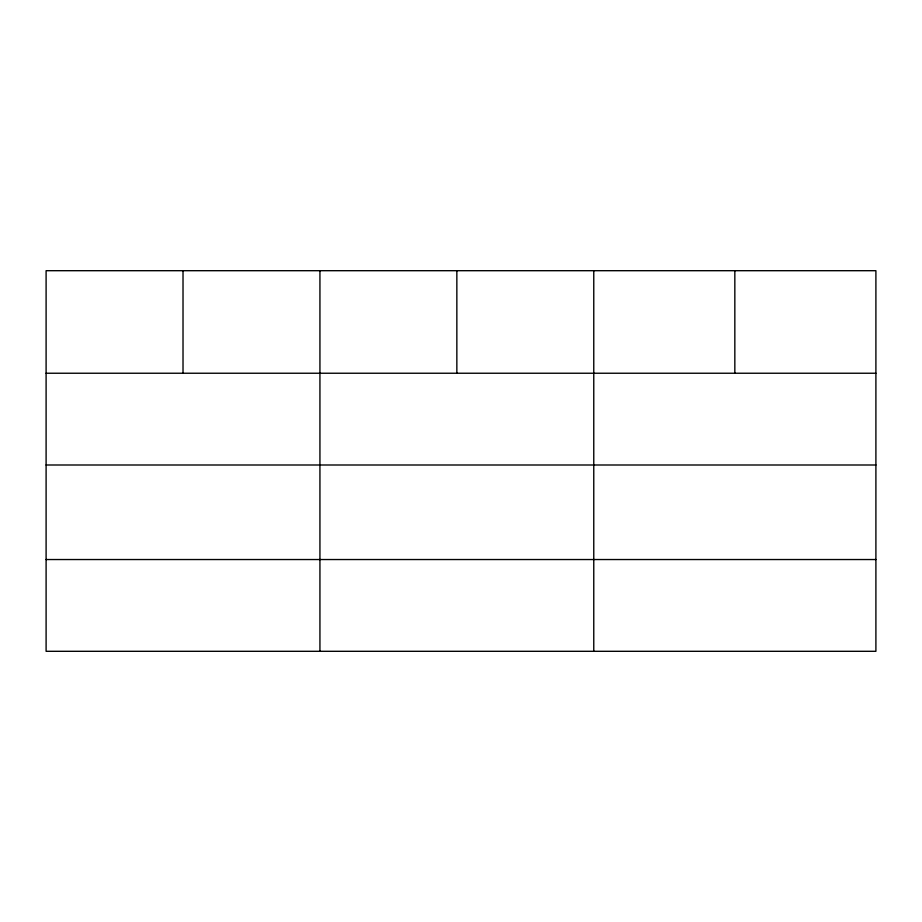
<?xml version="1.0" encoding="UTF-8"?>
<svg xmlns="http://www.w3.org/2000/svg" width="922" height="922" viewBox="0 0 922 922"><rect width="100%" height="100%" fill="white"/><g stroke="black" fill="none" stroke-linecap="round" stroke-linejoin="round"><path stroke-width="1.38" d="M875.9 464.999L875.9 270.699L46.1 270.699L46.1 651.301L875.9 651.301L875.9 464.999L46.1 464.999M46.1 373.237L875.9 373.237M46.1 559.539L875.9 559.539M734.834 270.699L734.834 373.237M593.768 270.699L593.768 651.301M456.851 270.699L456.851 373.237M319.934 270.699L319.934 651.301M183.017 270.699L183.017 373.237"/></g></svg>
